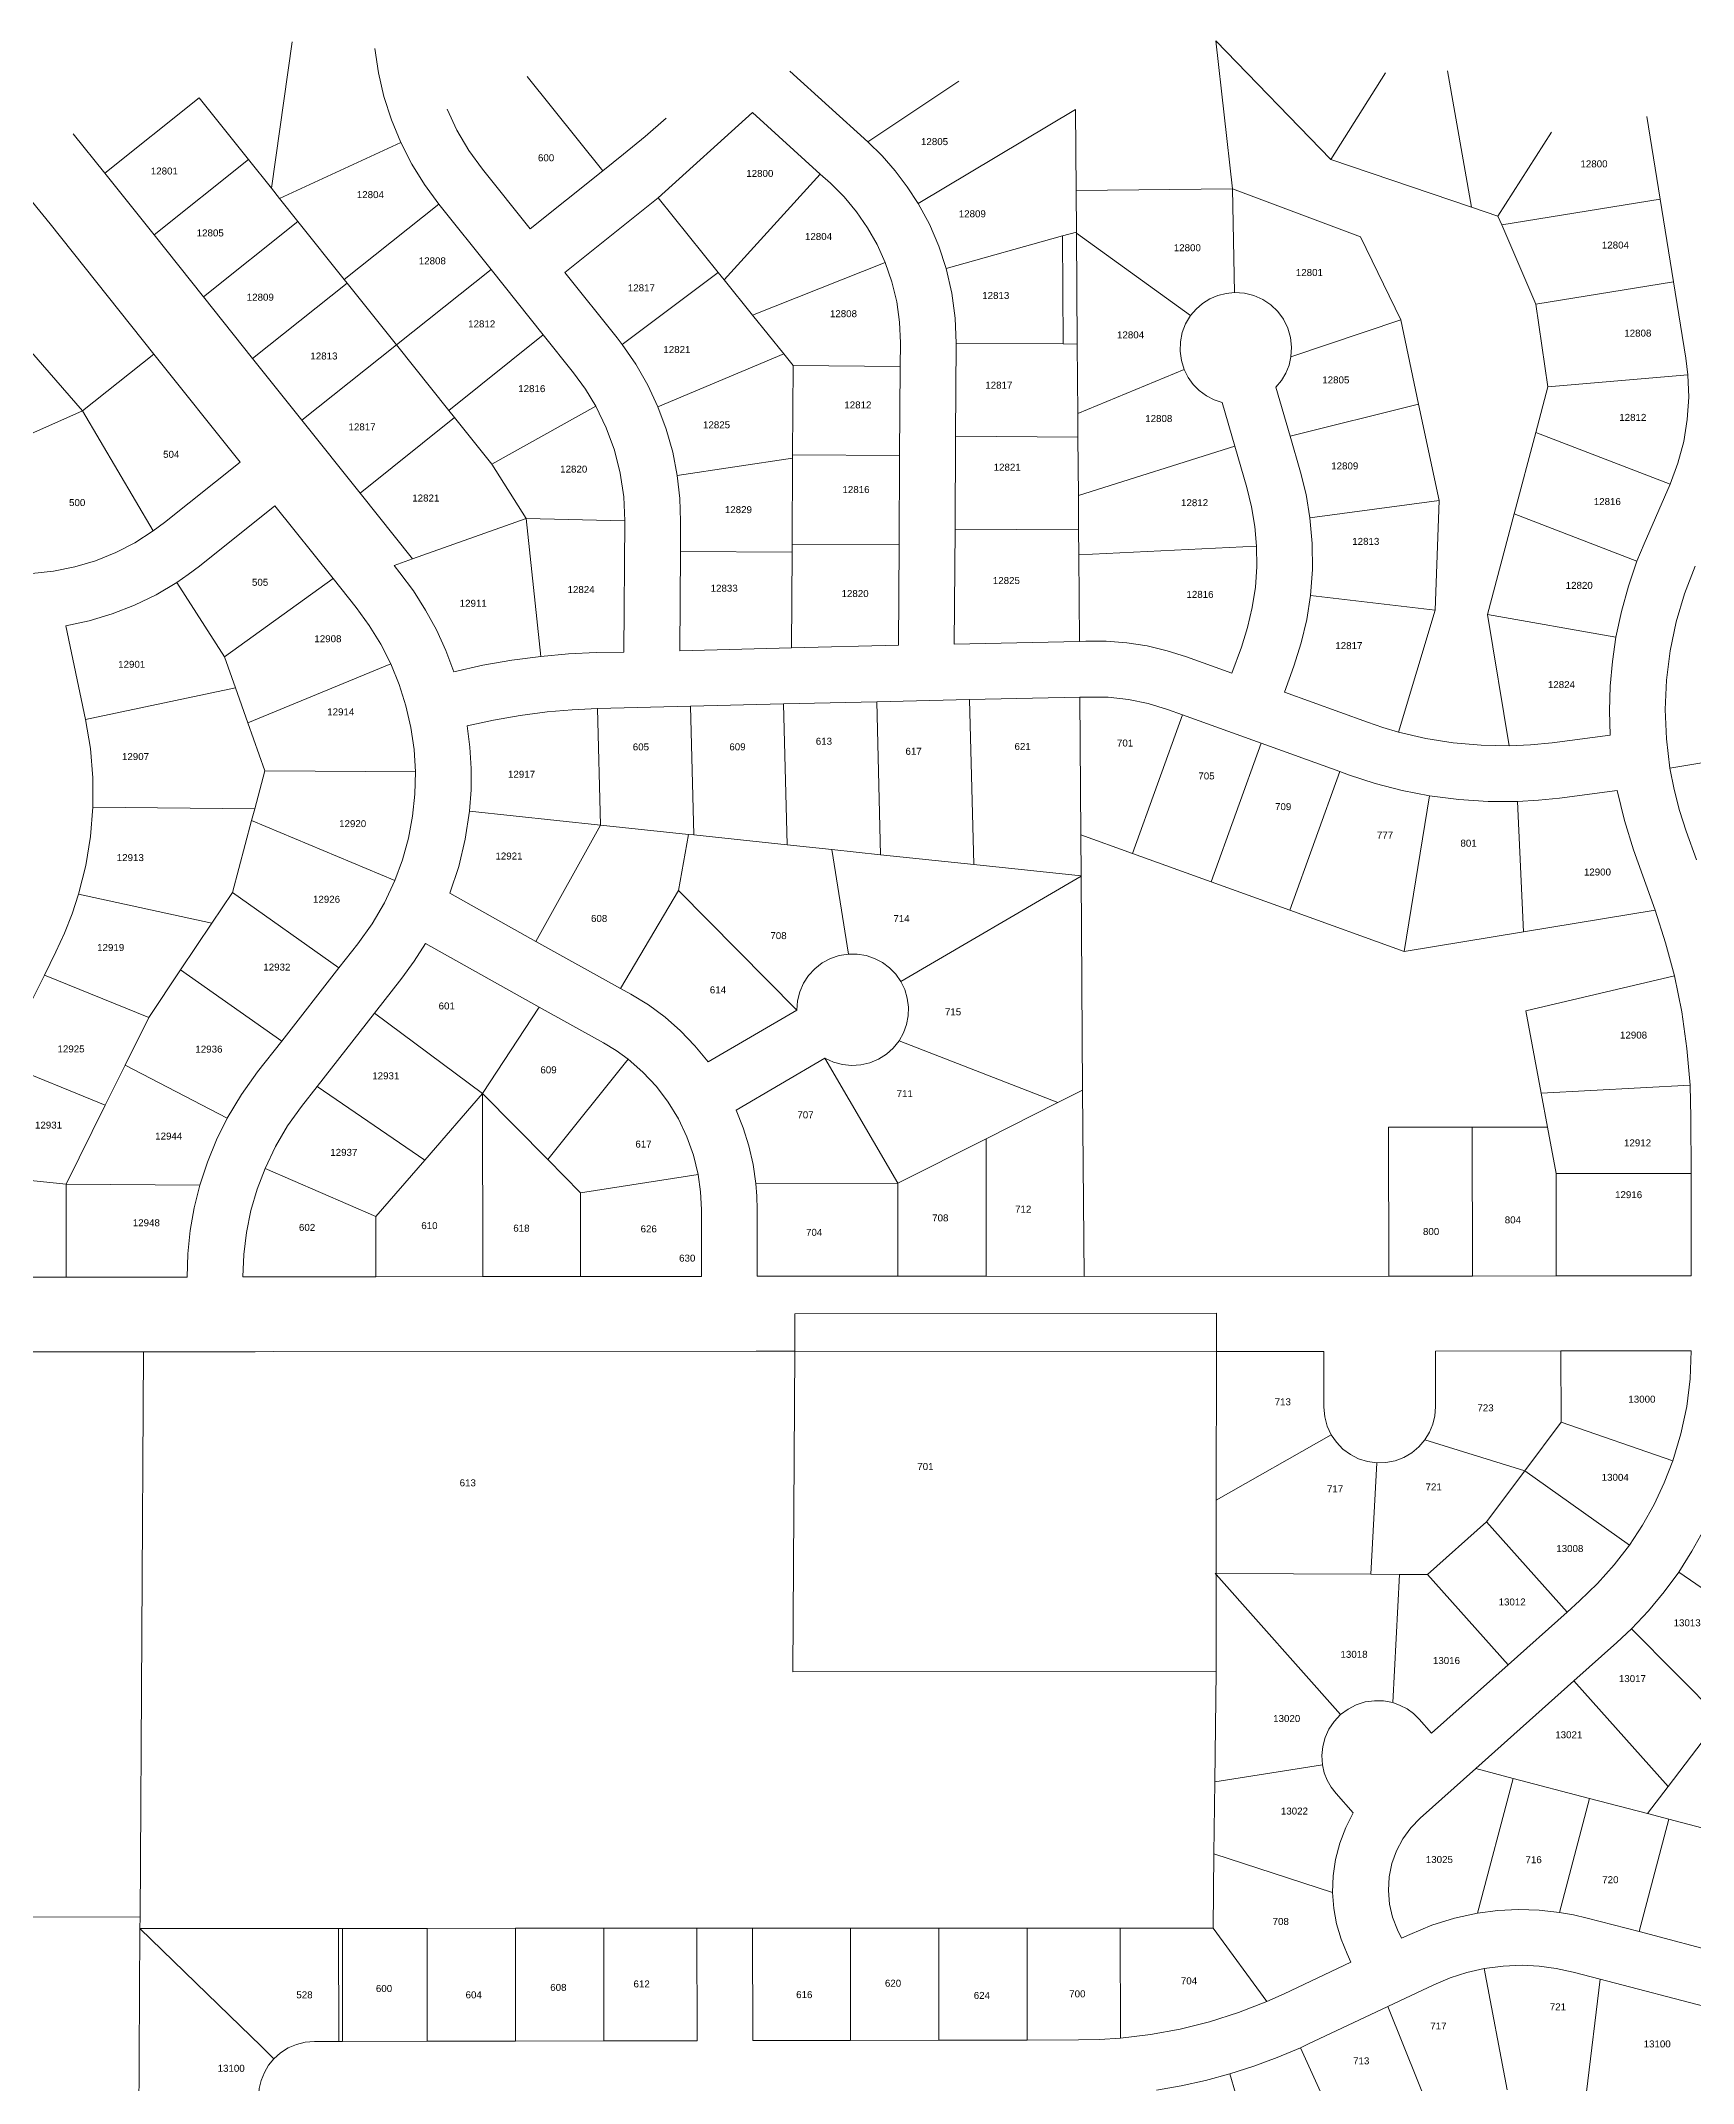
# Model space of a CAD drawing. Header units: feet. Extents: x 865220 to 2822444, y -2240498 to 975731.
# Drawn here: x 2814603 to 2816379, y 972571 to 974767 of the extents above; entities that cross this region are included whole.
import ezdxf
from ezdxf.enums import TextEntityAlignment as Align

# ---------------------------------------------------------------- set-up
doc = ezdxf.new("R2010")
doc.units = ezdxf.units.FT
doc.header["$LTSCALE"] = 0.015
doc.header["$MEASUREMENT"] = 0
doc.layers.add('Dakota County Addresses', color=7, linetype='Continuous')
doc.layers.add('Dakota County Parcels', color=7, linetype='Continuous')
doc.styles.add('Dimensions 100', font='arial.ttf')

# ---------------------------------------------------------------- blocks, each defined once
blk = doc.blocks.new('ACMAP_ANN_TEMPLATE_Dakota County Addresses')
at = {"layer": 'Dakota County Addresses', "style": 'Dimensions 100'}
blk.add_attdef('DakotaCountyAddress', text='', height=50, dxfattribs=at).set_placement((0, 0), align=Align.CENTER)

msp = doc.modelspace()

# ---------------------------------------------------------------- linework, layer by layer
at = {"layer": 'Dakota County Parcels', "lineweight": 5}
for p, q in [((2814850.8, 974608.3), (2814873, 974765.5)), ((2815865.8, 974766.7), (2815883.8, 974607.6)), ((2815865.8, 974766.7), (2815989.7, 974639.2)), ((2815125.9, 974728.5), (2815207, 974626.9)), ((2815408.1, 974734.2), (2815491.9, 974658.1)), ((2815491.9, 974658.1), (2815589.8, 974723.5)), ((2815989.7, 974639.2), (2816048.2, 974732.3)), ((2816115.1, 974734.3), (2816140.8, 974587.9)), ((2814671.7, 974624.4), (2814773.3, 974705.5)), ((2814773.3, 974705.5), (2814826.3, 974639.1)), ((2815546, 974591.9), (2815715.2, 974692.8)), ((2815715.8, 974605.9), (2815715.2, 974692.8)), ((2815266.7, 974597.8), (2815367.8, 974689.8)), ((2815367.8, 974689.8), (2815440.8, 974623.5)), ((2816329.2, 974685.2), (2816343.5, 974596.3)), ((2814637.9, 974666.7), (2814671.7, 974624.4)), ((2814859.6, 974597.2), (2814989.9, 974657.4)), ((2816169.2, 974578.3), (2816226.6, 974668.6)), ((2814724.7, 974558), (2814826.3, 974639.1)), ((2814826.3, 974639.1), (2814850.8, 974608.3)), ((2815077.7, 974628.6), (2815128.8, 974564.5)), ((2815128.8, 974564.5), (2815207, 974626.9)), ((2815207, 974626.9), (2815229.3, 974644.7)), ((2815989.7, 974639.2), (2816140.8, 974587.9)), ((2814671.7, 974624.4), (2814724.7, 974558)), ((2814850.8, 974608.3), (2814859.6, 974597.2)), ((2815337.5, 974509.8), (2815440.8, 974623.5)), ((2815440.8, 974623.5), (2815451.6, 974613.7)), ((2815715.8, 974605.9), (2815883.8, 974607.6)), ((2815716.2, 974561.1), (2815715.8, 974605.9)), ((2815883.8, 974607.6), (2816021.6, 974556.1)), ((2815886.1, 974496.1), (2815883.8, 974607.6)), ((2814594.1, 974593.3), (2814612.9, 974569.8)), ((2814859.6, 974597.2), (2814879.3, 974572.6)), ((2814929.2, 974510.1), (2815030.8, 974591.2)), ((2815030.8, 974591.2), (2815086.9, 974520.8)), ((2815166.3, 974517.6), (2815266.7, 974597.8)), ((2815266.7, 974597.8), (2815331.2, 974517.6)), ((2816140.8, 974587.9), (2816169.2, 974578.3)), ((2816173.3, 974568.8), (2816343.5, 974596.3)), ((2816343.5, 974596.3), (2816357.9, 974507.5)), ((2814612.9, 974569.8), (2814724.4, 974430)), ((2814777.7, 974491.6), (2814879.3, 974572.6)), ((2814879.3, 974572.6), (2814929.2, 974510.1)), ((2815701.2, 974556.9), (2815716.2, 974561.1)), ((2815716.2, 974559.9), (2815716.2, 974561.1)), ((2816169.2, 974578.3), (2816173.3, 974568.8)), ((2816173.3, 974568.8), (2816209.8, 974483.6)), ((2814724.7, 974558), (2814777.7, 974491.6)), ((2815576.1, 974521.8), (2815701.2, 974556.9)), ((2815702, 974440.8), (2815701.2, 974556.9)), ((2815717, 974440.7), (2815716.2, 974559.9)), ((2815716.2, 974559.9), (2815838.8, 974471.3)), ((2816021.6, 974556.1), (2816064.8, 974466.7)), ((2814985.3, 974439.8), (2815086.9, 974520.8)), ((2815086.9, 974520.8), (2815143, 974450.5)), ((2815166.3, 974517.6), (2815222.4, 974447.3)), ((2815228, 974440.1), (2815331.2, 974517.6)), ((2815331.2, 974517.6), (2815337.5, 974509.8)), ((2815368.1, 974471.8), (2815510.6, 974528.5)), ((2814533.3, 974500.5), (2814647.9, 974369)), ((2814830.7, 974425.1), (2814932.3, 974506.2)), ((2814929.2, 974510.1), (2814932.3, 974506.2)), ((2814932.3, 974506.2), (2814985.3, 974439.8)), ((2815337.5, 974509.8), (2815368.1, 974471.8)), ((2816209.8, 974483.6), (2816357.9, 974507.5)), ((2816357.9, 974507.5), (2816371.1, 974425.5)), ((2814777.7, 974491.6), (2814830.7, 974425.1)), ((2816209.8, 974483.6), (2816222.9, 974394.7)), ((2815368.1, 974471.8), (2815401.6, 974430.1)), ((2815946.7, 974427.1), (2816064.8, 974466.7)), ((2816064.8, 974466.7), (2816083.9, 974376.1)), ((2814647.9, 974369), (2814724.4, 974430)), ((2814724.4, 974430), (2814817.3, 974313.6)), ((2814883.7, 974358.7), (2814985.3, 974439.8)), ((2814985.3, 974439.8), (2815041.4, 974369.4)), ((2815041.4, 974369.4), (2815143, 974450.5)), ((2815143, 974450.5), (2815175.5, 974409.8)), ((2815228, 974440.1), (2815222.4, 974447.3)), ((2815266.3, 974373.3), (2815401.6, 974430.1)), ((2815401.6, 974430.1), (2815411.7, 974417.5)), ((2815526.7, 974416.7), (2815526.9, 974442)), ((2815586.2, 974341.6), (2815586.9, 974441.6)), ((2815586.9, 974441.6), (2815702, 974440.8)), ((2815702, 974440.8), (2815717, 974440.7)), ((2815717.6, 974365.9), (2815717, 974440.7)), ((2814830.7, 974425.1), (2814883.7, 974358.7)), ((2815411.1, 974321.5), (2815411.7, 974417.5)), ((2815411.7, 974417.5), (2815526.7, 974416.7)), ((2815526.1, 974320.7), (2815526.7, 974416.7)), ((2815717.6, 974365.9), (2815832, 974413.2)), ((2816222.9, 974394.7), (2816373.3, 974407.7)), ((2816373.3, 974407.7), (2816371.1, 974425.5)), ((2815930.6, 974394.5), (2815945.8, 974341.6)), ((2816209.9, 974345.6), (2816222.9, 974394.7)), ((2814592.3, 974344.1), (2814647.9, 974369)), ((2814723.9, 974239.7), (2814647.9, 974369)), ((2815041.4, 974369.4), (2815047.7, 974361.6)), ((2815087.8, 974311.4), (2815199.5, 974373.8)), ((2815717.7, 974340.7), (2815717.6, 974365.9)), ((2815872.9, 974377.9), (2815886.5, 974330.8)), ((2815945.8, 974341.6), (2816083.9, 974376.1)), ((2816083.9, 974376.1), (2816105.9, 974272.4)), ((2814883.7, 974358.7), (2814946.1, 974280.5)), ((2814946.1, 974280.5), (2815047.7, 974361.6)), ((2815047.7, 974361.6), (2815087.8, 974311.4)), ((2815585.6, 974241.6), (2815586.2, 974341.6)), ((2815586.2, 974341.6), (2815717.7, 974340.7)), ((2815945.8, 974341.6), (2815956.8, 974303.1)), ((2816186.7, 974258.2), (2816209.9, 974345.6)), ((2816209.9, 974345.6), (2816354.1, 974290)), ((2815411.1, 974321.5), (2815526.1, 974320.7)), ((2815411.1, 974318), (2815411.1, 974321.5)), ((2815525.5, 974224.8), (2815526.1, 974320.7)), ((2815718.2, 974277.9), (2815717.7, 974340.7)), ((2815718.2, 974277.9), (2815886.5, 974330.8)), ((2815886.5, 974330.8), (2815899.2, 974286.6)), ((2814736, 974248.8), (2814817.3, 974313.6)), ((2815087.8, 974311.4), (2815124.5, 974253)), ((2815287.1, 974299.2), (2815411.1, 974318)), ((2815410.5, 974225.5), (2815411.1, 974318)), ((2814946.1, 974280.5), (2815002.6, 974209.6)), ((2815718.5, 974240.8), (2815718.2, 974277.9)), ((2816326.2, 974225.8), (2816354.1, 974290)), ((2814773.5, 974201.9), (2814854.7, 974266.7)), ((2814854.7, 974266.7), (2814917.1, 974188.6)), ((2815967.1, 974254), (2816105.9, 974272.4)), ((2816101.8, 974154.6), (2816105.9, 974272.4)), ((2816158.1, 974150), (2816186.7, 974258.2)), ((2816186.7, 974258.2), (2816318.6, 974207.3)), ((2814723.9, 974239.7), (2814736, 974248.8)), ((2815002.6, 974209.6), (2815124.5, 974253)), ((2815124.5, 974253), (2815140.6, 974104.9)), ((2815124.5, 974253), (2815230.7, 974250.6)), ((2815229.7, 974109.6), (2815230.7, 974250.6)), ((2815290.4, 974217.7), (2815290.7, 974250.2)), ((2815584.8, 974118.2), (2815585.6, 974241.6)), ((2815585.6, 974241.6), (2815718.5, 974240.8)), ((2815718.7, 974213.9), (2815718.5, 974240.8)), ((2814982.7, 974202.6), (2815002.6, 974209.6)), ((2815289.7, 974111), (2815290.4, 974217.7)), ((2815290.4, 974217.7), (2815410.4, 974217)), ((2815410.4, 974217), (2815409.8, 974114)), ((2815410.4, 974217), (2815410.5, 974225.5)), ((2815410.5, 974225.5), (2815525.5, 974224.8)), ((2815524.8, 974116.8), (2815525.5, 974224.8)), ((2815718.7, 974213.9), (2815909.7, 974223.4)), ((2815719.3, 974120.9), (2815718.7, 974213.9)), ((2816326.2, 974225.8), (2816318.6, 974207.3)), ((2814800.5, 974104.3), (2814917.1, 974188.6)), ((2814917.1, 974188.6), (2814942.1, 974157.3)), ((2814982.7, 974202.6), (2814989, 974194.7)), ((2814749.2, 974184.3), (2814800.5, 974104.3)), ((2815967.7, 974170.3), (2816101.8, 974154.6)), ((2816062.4, 974023.5), (2816101.8, 974154.6)), ((2816158.1, 974150), (2816181.1, 974008.8)), ((2816158.1, 974150), (2816295.9, 974125.5)), ((2814629.8, 974137.9), (2814651, 974037.2)), ((2814800.5, 974104.3), (2814812.2, 974071.2)), ((2815200, 974108.9), (2815229.7, 974109.6)), ((2815289.7, 974111), (2815409.8, 974114)), ((2815409.8, 974114), (2815524.8, 974116.8)), ((2815584.8, 974118.2), (2815719.3, 974120.9)), ((2815719.3, 974120.9), (2815726.2, 974121.2)), ((2815834.5, 974104.3), (2815883.3, 974086.7)), ((2815883.3, 974086.7), (2815893.5, 974114.9)), ((2814825.5, 974033.5), (2814979.2, 974097)), ((2815939.7, 974066.3), (2815949.9, 974094.5)), ((2814651, 974037.2), (2814812.2, 974071.2)), ((2814812.2, 974071.2), (2814825.5, 974033.5)), ((2815401.4, 974053.8), (2815501.4, 974056.2)), ((2815501.4, 974056.2), (2815601.3, 974058.6)), ((2815505.4, 973891.6), (2815501.4, 974056.2)), ((2815601.3, 974058.6), (2815719.8, 974060.9)), ((2815605.7, 973881), (2815601.3, 974058.6)), ((2815719.8, 974060.9), (2815728.4, 974061.2)), ((2815720.8, 973913.1), (2815719.8, 974060.9)), ((2815939.7, 974066.3), (2816029, 974034)), ((2815201.5, 974048.9), (2815301.4, 974051.3)), ((2815204.5, 973923.5), (2815201.5, 974048.9)), ((2815301.4, 974051.3), (2815401.4, 974053.8)), ((2815304.8, 973912.9), (2815301.4, 974051.3)), ((2815405.1, 973902.3), (2815401.4, 974053.8)), ((2815776.2, 973893.1), (2815830.1, 974042.1)), ((2815814.1, 974047.9), (2815830.1, 974042.1)), ((2815830.1, 974042.1), (2815914.7, 974011.5)), ((2814825.5, 974033.5), (2814843.8, 973981.7)), ((2816227.5, 974012.1), (2816289.8, 974020.1)), ((2815860.8, 973862.5), (2815914.7, 974011.5)), ((2815914.7, 974011.5), (2815999.3, 973981)), ((2816354, 973984.8), (2816492.2, 974007.3)), ((2814843.8, 973981.7), (2814833, 973941.1)), ((2814843.8, 973981.7), (2815005.7, 973980.8)), ((2815945.5, 973831.9), (2815999.3, 973981)), ((2815999.3, 973981), (2816008.6, 973977.6)), ((2816068.3, 973787.5), (2816095.6, 973955)), ((2816196.6, 973808.7), (2816190.2, 973949)), ((2816235.2, 973952.6), (2816297.4, 973960.6)), ((2814659, 973942.8), (2814833, 973941.1)), ((2814829.6, 973928.5), (2814809, 973851.2)), ((2814833, 973941.1), (2814829.6, 973928.5)), ((2814829.6, 973928.5), (2814983.5, 973863.8)), ((2815063.7, 973938.5), (2815204.5, 973923.5)), ((2815135.2, 973798.5), (2815204.5, 973923.5)), ((2815204.5, 973923.5), (2815299, 973913.5)), ((2815288.4, 973853.1), (2815299, 973913.5)), ((2815299, 973913.5), (2815304.8, 973912.9)), ((2815304.8, 973912.9), (2815405.1, 973902.3)), ((2815405.1, 973902.3), (2815453.1, 973897.2)), ((2815720.8, 973913.1), (2815776.2, 973893.1)), ((2815721.2, 973868.8), (2815720.8, 973913.1)), ((2816371.4, 973917.1), (2816382.5, 973886)), ((2815453.1, 973897.2), (2815505.4, 973891.6)), ((2815453.1, 973897.2), (2815471, 973784.8)), ((2815505.4, 973891.6), (2815605.7, 973881)), ((2815605.7, 973881), (2815721.2, 973868.8)), ((2815776.2, 973893.1), (2815860.8, 973862.5)), ((2816314.9, 973897), (2816338, 973832)), ((2815527.3, 973755.2), (2815721.2, 973868.5)), ((2815721.2, 973868.5), (2815721.2, 973868.8)), ((2815722.8, 973638.6), (2815721.2, 973868.5)), ((2815860.8, 973862.5), (2815945.5, 973831.9)), ((2814643.6, 973849.3), (2814786.8, 973818)), ((2814809, 973851.2), (2814786.8, 973818)), ((2814809, 973851.2), (2814923.5, 973769.9)), ((2815042.6, 973850.2), (2815135.2, 973798.5)), ((2815226, 973747.9), (2815288.4, 973853.1)), ((2815288.4, 973853.1), (2815415.5, 973724.6)), ((2814786.8, 973818), (2814753.3, 973767.9)), ((2815945.5, 973831.9), (2816068.3, 973787.5)), ((2816196.6, 973808.7), (2816338, 973832)), ((2814923.5, 973769.9), (2814943.8, 973795.9)), ((2815016.5, 973796.1), (2815138.7, 973727.9)), ((2815135.2, 973798.5), (2815226, 973747.9)), ((2816068.3, 973787.5), (2816196.6, 973808.7)), ((2814606.8, 973762.1), (2814619.3, 973787.2)), ((2814560.1, 973668.1), (2814606.8, 973762.1)), ((2814606.8, 973762.1), (2814719.1, 973716.5)), ((2814719.1, 973716.5), (2814753.3, 973767.9)), ((2814753.3, 973767.9), (2814861.9, 973691.2)), ((2814861.9, 973691.2), (2814923.5, 973769.9)), ((2814961.5, 973721.2), (2814991.1, 973759)), ((2816199.2, 973723.9), (2816358.8, 973761.5)), ((2815077.9, 973635), (2815138.7, 973727.9)), ((2815138.7, 973727.9), (2815207.8, 973689.3)), ((2815226, 973747.9), (2815237, 973741.7)), ((2814693.7, 973665.5), (2814719.1, 973716.5)), ((2814899.9, 973642.4), (2814961.5, 973721.2)), ((2814961.5, 973721.2), (2815077.9, 973635)), ((2815320.2, 973668.9), (2815415.5, 973724.6)), ((2816199.2, 973723.9), (2816215.5, 973635.4)), ((2814836, 973658.1), (2814861.9, 973691.2)), ((2815525.4, 973691.6), (2815696.2, 973625.2)), ((2814560.1, 973668.1), (2814672.3, 973622.5)), ((2814672.3, 973622.5), (2814693.7, 973665.5)), ((2814693.7, 973665.5), (2814803.4, 973608.4)), ((2815148, 973563.8), (2815234.2, 973671.7)), ((2815350.5, 973617.1), (2815445.8, 973672.8)), ((2815445.8, 973672.8), (2815524.1, 973538.5)), ((2814883.3, 973621.1), (2814899.9, 973642.4)), ((2814899.9, 973642.4), (2815015.6, 973563.3)), ((2815696.2, 973625.2), (2815722.8, 973638.6)), ((2815724.3, 973438.2), (2815722.8, 973638.6)), ((2816215.5, 973635.4), (2816375.6, 973644)), ((2816376.6, 973609), (2816375.6, 973644)), ((2814630.1, 973537.4), (2814672.3, 973622.5)), ((2815015.6, 973563.3), (2815077.9, 973635)), ((2815077.9, 973635), (2815148, 973563.8)), ((2815078.2, 973438), (2815077.9, 973635)), ((2815696.2, 973625.2), (2815619.1, 973586.3)), ((2816215.5, 973635.4), (2816222.4, 973598.8)), ((2816141.6, 973598.7), (2816051.6, 973598.6)), ((2816051.8, 973438.6), (2816051.6, 973598.6)), ((2816141.6, 973598.7), (2816222.4, 973598.8)), ((2816141.8, 973438.7), (2816141.6, 973598.7)), ((2816222.4, 973598.8), (2816231.7, 973548.8)), ((2816376.7, 973549), (2816376.6, 973609)), ((2815619.1, 973586.3), (2815524.1, 973538.5)), ((2815619.2, 973438.7), (2815619.1, 973586.3)), ((2814844, 973554.4), (2814963.1, 973502.8)), ((2814963.1, 973502.8), (2815015.6, 973563.3)), ((2815148, 973563.8), (2815183.1, 973528.1)), ((2814513.7, 973549.2), (2814630.1, 973537.4)), ((2814630.1, 973537.4), (2814630.2, 973437.5)), ((2814630.1, 973537.4), (2814774, 973536.3)), ((2815183.1, 973528.1), (2815309.5, 973548)), ((2815371.5, 973538.3), (2815524.1, 973538.5)), ((2815524.1, 973538.5), (2815524.3, 973438.5)), ((2816231.7, 973548.8), (2816376.7, 973549)), ((2816231.7, 973548.8), (2816231.8, 973438.8)), ((2816376.8, 973439), (2816376.7, 973549)), ((2815183.2, 973438.1), (2815183.1, 973528.1)), ((2815313.1, 973438.3), (2815313.1, 973510.3)), ((2815373.1, 973438.4), (2815373, 973510.3)), ((2814963.2, 973437.9), (2814963.1, 973502.8)), ((2814500.2, 973437.3), (2814630.2, 973437.5)), ((2814630.2, 973437.5), (2814760.2, 973437.6)), ((2814820.2, 973437.7), (2814963.2, 973437.9)), ((2814963.2, 973437.9), (2815078.2, 973438)), ((2815078.2, 973438), (2815183.2, 973438.1)), ((2815183.2, 973438.1), (2815313.1, 973438.3)), ((2815373.1, 973438.4), (2815524.3, 973438.5)), ((2815524.3, 973438.5), (2815619.2, 973438.7)), ((2815619.2, 973438.7), (2815724.3, 973438.2)), ((2815724.3, 973438.2), (2816051.8, 973438.6)), ((2816051.8, 973438.6), (2816141.8, 973438.7)), ((2816141.8, 973438.7), (2816231.8, 973438.8)), ((2816231.8, 973438.8), (2816376.8, 973439)), ((2815413.5, 973398.1), (2815866.7, 973398.6)), ((2814003.4, 973356.5), (2814713.3, 973357.2)), ((2814709.7, 972749.5), (2814713.3, 973357.2)), ((2815411.2, 973013), (2815413.3, 973358)), ((2815413.3, 973358), (2815866.7, 973357.4)), ((2815866.4, 973197.8), (2815866.7, 973357.4)), ((2815866.7, 973357.4), (2815982, 973357.6)), ((2815982.1, 973297.7), (2815982, 973357.6)), ((2816102, 973357.9), (2816236.9, 973358.1)), ((2816102.1, 973297.9), (2816102, 973357.9)), ((2816236.9, 973358.1), (2816376.9, 973358.4)), ((2816237.1, 973281.6), (2816236.9, 973358.1)), ((2815866.4, 973197.8), (2815989.9, 973268.1)), ((2816197.9, 973229.2), (2816237.1, 973281.6)), ((2816237.1, 973281.6), (2816357.1, 973240)), ((2816090.7, 973262.7), (2816197.9, 973229.2)), ((2816032.4, 973118), (2816038.9, 973237.9)), ((2816156.8, 973174.3), (2816197.9, 973229.2)), ((2816197.9, 973229.2), (2816310.5, 973149.3)), ((2816093.4, 973117.6), (2816156.8, 973174.3)), ((2816156.8, 973174.3), (2816243.4, 973077.3)), ((2816032.4, 973118), (2816063.4, 973117.8)), ((2816056.1, 972980), (2816063.4, 973117.8)), ((2816063.4, 973117.8), (2816093.4, 973117.6)), ((2816093.4, 973117.6), (2816180, 973020.7)), ((2816471.2, 973046.5), (2816363.4, 973120.4)), ((2816180, 973020.7), (2816243.4, 973077.3)), ((2816243.4, 973077.3), (2816256.8, 973089.3)), ((2816296.8, 973044.5), (2816312.6, 973059.5)), ((2816312.6, 973059.5), (2816407.9, 972963.3)), ((2816250.8, 973003.5), (2816296.8, 973044.5)), ((2815411.2, 973013), (2815866.2, 973013.5)), ((2815864.8, 972894.9), (2815866.2, 973013.5)), ((2816097.9, 972947.3), (2816180, 973020.7)), ((2816145.3, 972909.2), (2816250.8, 973003.5)), ((2816352.1, 972890), (2816250.8, 973003.5)), ((2816084.6, 972962.2), (2816097.9, 972947.3)), ((2816407.9, 972963.3), (2816352.1, 972890)), ((2815863.9, 972817.4), (2815864.8, 972894.9)), ((2815864.8, 972894.9), (2815980.5, 972913)), ((2816085.7, 972855.9), (2816145.3, 972909.2)), ((2816145.3, 972909.2), (2816185.4, 972898.6)), ((2816147.3, 972753.7), (2816185.4, 972898.6)), ((2816185.4, 972898.6), (2816267.6, 972877)), ((2815995.1, 972882.3), (2816013.6, 972861.5)), ((2816235.4, 972754.5), (2816267.6, 972877)), ((2816267.6, 972877), (2816329.8, 972860.7)), ((2816329.8, 972860.7), (2816352.1, 972890)), ((2816320.9, 972733.8), (2816352.7, 972854.7)), ((2816329.8, 972860.7), (2816352.7, 972854.7)), ((2816352.7, 972854.7), (2816468.5, 972824.2)), ((2815863, 972737.5), (2815863.9, 972817.4)), ((2815863.9, 972817.4), (2815991.4, 972775.8)), ((2814144.2, 972749.9), (2814709.7, 972749.5)), ((2814709.6, 972737.3), (2814709.7, 972749.5)), ((2816265.2, 972748.4), (2816320.9, 972733.8)), ((2814708.3, 972530.6), (2814709.6, 972737.3)), ((2814923.1, 972737.3), (2814927.1, 972737.3)), ((2814923.4, 972615.8), (2814923.1, 972737.3)), ((2814927.4, 972615.8), (2814927.1, 972737.3)), ((2814927.1, 972737.3), (2815018.1, 972737.3)), ((2815018.1, 972737.3), (2815113.1, 972737.4)), ((2815018.4, 972616), (2815018.1, 972737.3)), ((2815113.3, 972616.1), (2815113.1, 972737.4)), ((2815113.1, 972737.4), (2815208.1, 972737.4)), ((2815208.3, 972616.3), (2815208.1, 972737.4)), ((2815208.1, 972737.4), (2815308.1, 972737.4)), ((2815308.3, 972616.5), (2815308.1, 972737.4)), ((2815368.3, 972616.6), (2815368.1, 972737.4)), ((2815473.1, 972737.4), (2815568.1, 972737.4)), ((2815473.3, 972616.8), (2815473.1, 972737.4)), ((2815568.1, 972737.4), (2815663.1, 972737.5)), ((2815568.3, 972617), (2815568.1, 972737.4)), ((2815663.1, 972737.5), (2815763.1, 972737.5)), ((2815663.3, 972617.2), (2815663.1, 972737.5)), ((2815763.1, 972737.5), (2815863, 972737.5)), ((2815763.3, 972619.3), (2815763.1, 972737.5)), ((2815863, 972737.5), (2815920.6, 972658.6)), ((2816061.2, 972735.6), (2816065.5, 972726.6)), ((2816065.5, 972726.6), (2816074.5, 972730.8)), ((2816320.9, 972733.8), (2816415.1, 972709)), ((2815939.3, 972667), (2816011.2, 972701)), ((2816007, 972710), (2816011.2, 972701)), ((2816050.8, 972653.3), (2816100.1, 972676.6)), ((2816179.1, 972563.7), (2816154.4, 972694)), ((2816249.9, 972690.4), (2816279, 972682.8)), ((2816264.5, 972561.6), (2816279, 972682.8)), ((2816279, 972682.8), (2816399.9, 972651)), ((2815920.6, 972658.6), (2815939.3, 972667)), ((2815964.9, 972612.7), (2816050.8, 972653.3)), ((2814897, 972615.7), (2814923.4, 972615.8)), ((2814923.4, 972615.8), (2814927.4, 972615.8)), ((2814927.4, 972615.8), (2815018.4, 972616)), ((2815018.4, 972616), (2815113.3, 972616.1)), ((2815113.3, 972616.1), (2815208.3, 972616.3)), ((2815208.3, 972616.3), (2815308.3, 972616.5)), ((2815368.3, 972616.6), (2815473.3, 972616.8)), ((2815473.3, 972616.8), (2815568.3, 972617)), ((2815568.3, 972617), (2815663.3, 972617.2)), ((2815663.3, 972617.2), (2815718.3, 972617.3)), ((2815956.8, 972609), (2815964.9, 972612.7))]:
    msp.add_line(p, q, dxfattribs=at)
for points in [[(2814962, 974758.4), (2814965.9, 974732.3), (2814971.8, 974706.7), (2814979.9, 974681.7), (2814989.9, 974657.4)], [(2815039.7, 974693.2), (2815050.3, 974670.5), (2815063, 974648.9), (2815077.7, 974628.6)], [(2815229.3, 974644.7), (2815252.5, 974663.8), (2815275.1, 974683.6)], [(2814989.9, 974657.4), (2815001.8, 974634.2), (2815015.4, 974612.1), (2815030.8, 974591.2)], [(2815546, 974591.9), (2815534.3, 974609.9), (2815521.4, 974627), (2815507.2, 974643.1), (2815491.9, 974658.1)], [(2815510.6, 974528.5), (2815502, 974547.6), (2815491.7, 974565.7), (2815479.8, 974582.9), (2815466.4, 974598.9), (2815451.6, 974613.7)], [(2815576.1, 974521.8), (2815568.1, 974546), (2815558.1, 974569.5), (2815546, 974591.9)], [(2815526.9, 974442), (2815526, 974464.1), (2815522.9, 974486), (2815517.8, 974507.6), (2815510.6, 974528.5)], [(2815586.9, 974441.6), (2815585.8, 974468.6), (2815582.2, 974495.4), (2815576.1, 974521.8)], [(2815886.1, 974496.1), (2815877, 974495.2), (2815868, 974492.9), (2815859.5, 974489.2), (2815851.7, 974484.3), (2815844.7, 974478.3), (2815838.8, 974471.3)], [(2815946.7, 974427.1), (2815947.4, 974437.5), (2815946.2, 974447.9), (2815943.3, 974457.9), (2815938.7, 974467.3), (2815932.5, 974475.7), (2815924.9, 974482.9), (2815916.3, 974488.7), (2815906.7, 974492.9), (2815896.6, 974495.4), (2815886.1, 974496.1)], [(2815838.8, 974471.3), (2815833.5, 974462.5), (2815829.9, 974453.1), (2815827.8, 974443.1), (2815827.5, 974432.9), (2815828.9, 974422.9), (2815832, 974413.2)], [(2815266.3, 974373.3), (2815255.4, 974396.6), (2815242.6, 974418.9), (2815228, 974440.1)], [(2815199.5, 974373.8), (2815188.3, 974392.3), (2815175.5, 974409.8)], [(2815832, 974413.2), (2815836.2, 974404.9), (2815841.7, 974397.3), (2815848.2, 974390.7), (2815855.8, 974385.1), (2815864.1, 974380.8), (2815872.9, 974377.9)], [(2815930.6, 974394.5), (2815936.5, 974401.6), (2815941.2, 974409.5), (2815944.6, 974418.1), (2815946.7, 974427.1)], [(2816354.1, 974290), (2816362.6, 974312.5), (2816368.8, 974335.8), (2816372.7, 974359.6), (2816374.2, 974383.6), (2816373.3, 974407.7)], [(2815230.7, 974250.6), (2815229.5, 974276.3), (2815225.8, 974301.7), (2815219.5, 974326.5), (2815210.7, 974350.7), (2815199.5, 974373.8)], [(2815287.1, 974299.2), (2815282.2, 974324.4), (2815275.2, 974349.2), (2815266.3, 974373.3)], [(2815290.7, 974250.2), (2815289.8, 974274.8), (2815287.1, 974299.2)], [(2815967.1, 974254), (2815962.9, 974278.8), (2815956.8, 974303.1)], [(2815909.7, 974223.4), (2815907.8, 974244.7), (2815904.3, 974265.8), (2815899.2, 974286.6)], [(2815967.7, 974170.3), (2815969.8, 974198.2), (2815969.6, 974226.2), (2815967.1, 974254)], [(2814593.4, 974194.1), (2814616.6, 974196.6), (2814639.5, 974201.1), (2814661.8, 974207.8), (2814683.5, 974216.5), (2814704.2, 974227.1), (2814723.9, 974239.7)], [(2815893.5, 974114.9), (2815900.1, 974136), (2815905.1, 974157.5), (2815908.4, 974179.3), (2815909.9, 974201.3), (2815909.7, 974223.4)], [(2814749.2, 974184.3), (2814761.5, 974192.8), (2814773.5, 974201.9)], [(2815047.1, 974088.4), (2815038.5, 974111.2), (2815028.3, 974133.3), (2815016.6, 974154.7), (2815003.5, 974175.2), (2814989, 974194.7)], [(2816318.6, 974207.3), (2816309.3, 974180.5), (2816301.8, 974153.2), (2816295.9, 974125.5)], [(2816381.2, 974201.9), (2816369.8, 974172.3), (2816360.8, 974142), (2816354.3, 974111), (2816350.4, 974079.5), (2816349, 974047.9), (2816350.2, 974016.3), (2816354, 973984.8)], [(2814629.8, 974137.9), (2814655, 974143.2), (2814679.7, 974150.5), (2814703.8, 974159.8), (2814727, 974171.1), (2814749.2, 974184.3)], [(2815949.9, 974094.5), (2815957.8, 974119.3), (2815963.7, 974144.6), (2815967.7, 974170.3)], [(2814979.2, 974097), (2814968.5, 974118.1), (2814956.1, 974138.2), (2814942.1, 974157.3)], [(2816295.9, 974125.5), (2816292.1, 974099.3), (2816289.8, 974073), (2816289, 974046.5), (2816289.8, 974020.1)], [(2815140.6, 974104.9), (2815109.2, 974100.8), (2815078, 974095.3), (2815047.1, 974088.4)], [(2815200, 974108.9), (2815170.3, 974107.5), (2815140.6, 974104.9)], [(2815834.5, 974104.3), (2815813.5, 974111), (2815792, 974116.1), (2815770.2, 974119.5), (2815748.2, 974121.2), (2815726.2, 974121.2)], [(2815005.7, 973980.8), (2815004.2, 974004.8), (2815000.8, 974028.5), (2814995.5, 974051.9), (2814988.3, 974074.8), (2814979.2, 974097)], [(2815814.1, 974047.9), (2815793.3, 974054.3), (2815771.9, 974058.7), (2815750.2, 974061), (2815728.4, 974061.2)], [(2814659, 973942.8), (2814659, 973974.4), (2814656.3, 974006), (2814651, 974037.2)], [(2815147.1, 974045.3), (2815118.3, 974041.5), (2815089.7, 974036.4), (2815061.4, 974030.2)], [(2815201.5, 974048.9), (2815174.2, 974047.6), (2815147.1, 974045.3)], [(2816029, 974034), (2816045.6, 974028.4), (2816062.4, 974023.5)], [(2815063.7, 973938.5), (2815065.4, 973961.4), (2815065.6, 973984.4), (2815064.3, 974007.3), (2815061.4, 974030.2)], [(2816062.4, 974023.5), (2816091.6, 974016.7), (2816121.2, 974011.9), (2816151.1, 974009.3), (2816181.1, 974008.8)], [(2816181.1, 974008.8), (2816204.3, 974009.8), (2816227.5, 974012.1)], [(2814983.5, 973863.8), (2814991.7, 973886.3), (2814998.1, 973909.4), (2815002.6, 973933), (2815005.1, 973956.9), (2815005.7, 973980.8)], [(2816008.6, 973977.6), (2816037.1, 973968.3), (2816066.2, 973960.8), (2816095.6, 973955)], [(2816354, 973984.8), (2816358.5, 973961.9), (2816364.3, 973939.3), (2816371.4, 973917.1)], [(2816095.6, 973955), (2816127, 973951), (2816158.6, 973948.9), (2816190.2, 973949)], [(2816190.2, 973949), (2816212.7, 973950.3), (2816235.2, 973952.6)], [(2816297.4, 973960.6), (2816305, 973928.5), (2816314.9, 973897)], [(2814643.6, 973849.3), (2814651.3, 973880), (2814656.5, 973911.2), (2814659, 973942.8)], [(2815042.6, 973850.2), (2815052.2, 973879), (2815059.2, 973908.5), (2815063.7, 973938.5)], [(2814943.8, 973795.9), (2814959.1, 973817.3), (2814972.3, 973840), (2814983.5, 973863.8)], [(2814619.3, 973787.2), (2814628.6, 973807.4), (2814636.7, 973828.1), (2814643.6, 973849.3)], [(2816358.8, 973761.5), (2816349.3, 973797), (2816338, 973832)], [(2814991.1, 973759), (2815004.4, 973777.1), (2815016.5, 973796.1)], [(2815471, 973784.8), (2815461.1, 973783.2), (2815451.7, 973780), (2815442.9, 973775.3), (2815435, 973769.1), (2815428.2, 973761.8), (2815422.7, 973753.4), (2815418.7, 973744.3), (2815416.3, 973734.6), (2815415.5, 973724.6)], [(2815527.3, 973755.2), (2815521.9, 973763.1), (2815515.2, 973769.9), (2815507.6, 973775.7), (2815499.1, 973780.1), (2815490, 973783.2), (2815480.6, 973784.7), (2815471, 973784.8)], [(2815525.4, 973691.6), (2815530.1, 973700), (2815533.4, 973709), (2815535.2, 973718.4), (2815535.5, 973727.9), (2815534.2, 973737.4), (2815531.5, 973746.6), (2815527.3, 973755.2)], [(2816375.6, 973644), (2816372.3, 973683.4), (2816366.7, 973722.7), (2816358.8, 973761.5)], [(2815320.2, 973668.9), (2815306.1, 973686.2), (2815290.7, 973702.2), (2815273.9, 973716.9), (2815256, 973730.1), (2815237, 973741.7)], [(2815234.2, 973671.7), (2815221.3, 973681), (2815207.8, 973689.3)], [(2815445.8, 973672.8), (2815454.9, 973668.6), (2815464.5, 973666), (2815474.4, 973665), (2815484.4, 973665.6), (2815494.1, 973667.9), (2815503.3, 973671.8), (2815511.8, 973677.1), (2815519.2, 973683.8), (2815525.4, 973691.6)], [(2815309.5, 973548), (2815304.5, 973568.6), (2815297.5, 973588.5), (2815288.4, 973607.6), (2815277.4, 973625.6), (2815264.6, 973642.5), (2815250.2, 973657.9), (2815234.2, 973671.7)], [(2814836, 973658.1), (2814818.7, 973633.9), (2814803.4, 973608.4)], [(2814883.3, 973621.1), (2814868.3, 973600.1), (2814855.1, 973577.8), (2814844, 973554.4)], [(2815371.5, 973538.3), (2815368.6, 973558.6), (2815364, 973578.5), (2815358, 973598.1), (2815350.5, 973617.1)], [(2814803.4, 973608.4), (2814791.9, 973585.1), (2814782.1, 973561), (2814774, 973536.3)], [(2814844, 973554.4), (2814835.5, 973532), (2814828.8, 973509), (2814824, 973485.5), (2814821.2, 973461.7), (2814820.2, 973437.7)], [(2814774, 973536.3), (2814768, 973512.1), (2814763.6, 973487.5), (2814761.1, 973462.6), (2814760.2, 973437.6)], [(2815313.1, 973510.3), (2815312.1, 973529.2), (2815309.5, 973548)], [(2815373, 973510.3), (2815372.7, 973524.4), (2815371.5, 973538.3)], [(2815413.3, 973358), (2815413.5, 973398), (2815413.5, 973398.1)], [(2815866.7, 973357.4), (2815866.7, 973397.8), (2815866.7, 973398.6)], [(2814713.3, 973357.2), (2814833.3, 973357.3), (2814853.3, 973357.4), (2815371.8, 973357.9), (2815381.8, 973357.9), (2815413.3, 973358)], [(2816357.1, 973240), (2816365.8, 973268.9), (2816372, 973298.4), (2816375.7, 973328.3), (2816376.9, 973358.4)], [(2815982.1, 973297.7), (2815983, 973287.4), (2815985.6, 973277.4), (2815989.9, 973268.1)], [(2816090.7, 973262.7), (2816095.6, 973270.7), (2816099.2, 973279.4), (2816101.4, 973288.5), (2816102.1, 973297.9)], [(2815989.9, 973268.1), (2815995.6, 973259.9), (2816002.5, 973252.7), (2816010.5, 973246.7), (2816019.4, 973242.2), (2816029, 973239.2), (2816038.9, 973237.9)], [(2816038.9, 973237.9), (2816048.8, 973238.2), (2816058.6, 973240.1), (2816068, 973243.7), (2816076.6, 973248.7), (2816084.3, 973255.1), (2816090.7, 973262.7)], [(2816310.5, 973149.3), (2816324.5, 973170.7), (2816337, 973193), (2816347.9, 973216.2), (2816357.1, 973240)], [(2815866.2, 973013.5), (2815866.3, 973117.8), (2815866.3, 973119), (2815866.4, 973197.8)], [(2816363.4, 973120.4), (2816377.7, 973142.7), (2816390.5, 973165.9), (2816401.9, 973189.8)], [(2816256.8, 973089.3), (2816276.2, 973108), (2816294.1, 973128), (2816310.5, 973149.3)], [(2815865.3, 973119), (2815866.3, 973119), (2816032.4, 973118)], [(2815865.3, 973119), (2815866.3, 973117.8), (2816000, 972967.1)], [(2816312.6, 973059.5), (2816330.8, 973078.7), (2816347.8, 973099), (2816363.4, 973120.4)], [(2816056.1, 972980), (2816046.3, 972981.9), (2816036.3, 972982.1), (2816026.4, 972980.7), (2816016.9, 972977.7), (2816008, 972973.1), (2816000, 972967.1)], [(2816084.6, 972962.2), (2816078.5, 972968.2), (2816071.6, 972973.2), (2816064.1, 972977.1), (2816056.1, 972980)], [(2816000, 972967.1), (2815993.1, 972959.9), (2815987.5, 972951.6), (2815983.4, 972942.6), (2815980.8, 972932.9), (2815979.8, 972923), (2815980.5, 972913)], [(2815980.5, 972913), (2815982.5, 972904.6), (2815985.6, 972896.6), (2815989.8, 972889.1), (2815995.1, 972882.3)], [(2816013.6, 972861.5), (2816005.5, 972845.6), (2815999.1, 972828.8), (2815994.6, 972811.5), (2815992, 972793.7), (2815991.4, 972775.8)], [(2816085.7, 972855.9), (2816075.5, 972845.5), (2816066.9, 972833.6), (2816060.1, 972820.7), (2816055.2, 972806.9), (2816052.3, 972792.6), (2816051.4, 972778), (2816052.6, 972763.5), (2816055.9, 972749.2), (2816061.2, 972735.6)], [(2815991.4, 972775.8), (2815992.7, 972758.8), (2815995.7, 972742.1), (2816000.5, 972725.8), (2816007, 972710)], [(2816147.3, 972753.7), (2816122.4, 972748.3), (2816098, 972740.6), (2816074.5, 972730.8)], [(2816235.4, 972754.5), (2816213.4, 972756.9), (2816191.3, 972757.6), (2816169.2, 972756.5), (2816147.3, 972753.7)], [(2816265.2, 972748.4), (2816250.4, 972751.9), (2816235.4, 972754.5)], [(2814709.6, 972737.3), (2814829.6, 972737.3), (2814835, 972737.3), (2814923.1, 972737.3)], [(2814709.6, 972737.3), (2814817.7, 972632.1), (2814839.4, 972610.9), (2814853.6, 972597.1)], [(2815308.1, 972737.4), (2815368.1, 972737.4), (2815368.1, 972737.4)], [(2815368.1, 972737.4), (2815378.1, 972737.4), (2815473.1, 972737.4)], [(2816195.2, 972697.6), (2816174.7, 972696.8), (2816154.4, 972694)], [(2816249.9, 972690.4), (2816231.9, 972694.3), (2816213.6, 972696.7), (2816195.2, 972697.6)], [(2816154.4, 972694), (2816135.8, 972689.8), (2816117.7, 972684), (2816100.1, 972676.6)], [(2815763.3, 972619.3), (2815795.6, 972623.2), (2815827.6, 972629.1), (2815859.2, 972637), (2815890.3, 972646.9), (2815920.6, 972658.6)], [(2816136.6, 972440.3), (2816100, 972531.2), (2816050.8, 972653.3)], [(2814853.6, 972597.1), (2814860.8, 972603.6), (2814869, 972608.8), (2814877.9, 972612.6), (2814887.3, 972614.9), (2814897, 972615.7)], [(2815718.3, 972617.3), (2815740.8, 972617.8), (2815763.3, 972619.3)], [(2815881, 972580.9), (2815906.7, 972589.1), (2815932, 972598.5), (2815956.8, 972609)], [(2815956.8, 972609), (2816009.1, 972493.7), (2816045.7, 972412.9)], [(2814853.6, 972597.1), (2814847.9, 972590.1), (2814843.3, 972582.3), (2814839.9, 972573.9), (2814837.8, 972565.1), (2814837.1, 972556.1)], [(2815802.1, 972563.5), (2815828.7, 972568.1), (2815855, 972573.8), (2815881, 972580.9)], [(2815939.9, 972381), (2815917.7, 972456.2), (2815881, 972580.9)]]:
    msp.add_lwpolyline(points, dxfattribs=at)

# ---------------------------------------------------------------- block references
at = {"layer": 'Dakota County Addresses', "lineweight": 5, "xscale": 0.15, "yscale": 0.15, "zscale": 0.15}
for p, values in [((2815563.6, 974654.6), {'DakotaCountyAddress': '12805'}), ((2814735.8, 974623), {'DakotaCountyAddress': '12801'}), ((2815146.1, 974637.2), {'DakotaCountyAddress': '600'}), ((2815375.8, 974620.4), {'DakotaCountyAddress': '12800'}), ((2816272.4, 974630.7), {'DakotaCountyAddress': '12800'}), ((2814957.2, 974597.6), {'DakotaCountyAddress': '12804'}), ((2815604.2, 974577), {'DakotaCountyAddress': '12809'}), ((2814785.1, 974556.4), {'DakotaCountyAddress': '12805'}), ((2815438.9, 974552.6), {'DakotaCountyAddress': '12804'}), ((2815835.3, 974540.5), {'DakotaCountyAddress': '12800'}), ((2816295.4, 974543.4), {'DakotaCountyAddress': '12804'}), ((2815023.8, 974526.4), {'DakotaCountyAddress': '12808'}), ((2815966.5, 974513.9), {'DakotaCountyAddress': '12801'}), ((2814838.9, 974487.3), {'DakotaCountyAddress': '12809'}), ((2815248.5, 974497.4), {'DakotaCountyAddress': '12817'}), ((2815629.4, 974489.2), {'DakotaCountyAddress': '12813'}), ((2815465.7, 974469.6), {'DakotaCountyAddress': '12808'}), ((2815076.9, 974458.6), {'DakotaCountyAddress': '12812'}), ((2815774.3, 974446.8), {'DakotaCountyAddress': '12804'}), ((2816319.5, 974448.7), {'DakotaCountyAddress': '12808'}), ((2814907.3, 974424.1), {'DakotaCountyAddress': '12813'}), ((2815286.7, 974431.1), {'DakotaCountyAddress': '12821'}), ((2815130.7, 974389), {'DakotaCountyAddress': '12816'}), ((2815632.7, 974392.8), {'DakotaCountyAddress': '12817'}), ((2815994.9, 974398.4), {'DakotaCountyAddress': '12805'}), ((2815481.2, 974371.5), {'DakotaCountyAddress': '12812'}), ((2815804.6, 974356.9), {'DakotaCountyAddress': '12808'}), ((2816314.1, 974358.1), {'DakotaCountyAddress': '12812'}), ((2814948.3, 974347.9), {'DakotaCountyAddress': '12817'}), ((2815329.3, 974350.1), {'DakotaCountyAddress': '12825'}), ((2814743.2, 974318.4), {'DakotaCountyAddress': '504'}), ((2815175.8, 974302.5), {'DakotaCountyAddress': '12820'}), ((2815641.7, 974304.6), {'DakotaCountyAddress': '12821'}), ((2816004.5, 974305.9), {'DakotaCountyAddress': '12809'}), ((2815016.8, 974271.4), {'DakotaCountyAddress': '12821'}), ((2815479.2, 974280.5), {'DakotaCountyAddress': '12816'}), ((2816286.7, 974267.6), {'DakotaCountyAddress': '12816'}), ((2814642.1, 974266.5), {'DakotaCountyAddress': '500'}), ((2815352.8, 974258.9), {'DakotaCountyAddress': '12829'}), ((2815843.1, 974266.4), {'DakotaCountyAddress': '12812'}), ((2816027.1, 974224.8), {'DakotaCountyAddress': '12813'}), ((2814838.7, 974180.8), {'DakotaCountyAddress': '505'}), ((2815640.8, 974182.7), {'DakotaCountyAddress': '12825'}), ((2815067.8, 974158.2), {'DakotaCountyAddress': '12911'}), ((2815183.7, 974173), {'DakotaCountyAddress': '12824'}), ((2815337.5, 974174.4), {'DakotaCountyAddress': '12833'}), ((2815478.2, 974168.7), {'DakotaCountyAddress': '12820'}), ((2815848.9, 974167.8), {'DakotaCountyAddress': '12816'}), ((2816256.5, 974177.5), {'DakotaCountyAddress': '12820'}), ((2814911.6, 974120.1), {'DakotaCountyAddress': '12908'}), ((2814700.7, 974092.6), {'DakotaCountyAddress': '12901'}), ((2816008.9, 974112.7), {'DakotaCountyAddress': '12817'}), ((2816237.4, 974070.8), {'DakotaCountyAddress': '12824'}), ((2814925.4, 974041.5), {'DakotaCountyAddress': '12914'}), ((2815444.7, 974009.9), {'DakotaCountyAddress': '613'}), ((2815658.3, 974004.3), {'DakotaCountyAddress': '621'}), ((2815768.4, 974008), {'DakotaCountyAddress': '701'}), ((2814704.8, 973993.4), {'DakotaCountyAddress': '12907'}), ((2815248, 974003.8), {'DakotaCountyAddress': '605'}), ((2815351.8, 974003.9), {'DakotaCountyAddress': '609'}), ((2815541.1, 973999.1), {'DakotaCountyAddress': '617'}), ((2815119.7, 973974.4), {'DakotaCountyAddress': '12917'}), ((2815855.9, 973972.6), {'DakotaCountyAddress': '705'}), ((2815938.3, 973939.6), {'DakotaCountyAddress': '709'}), ((2814938.2, 973921.3), {'DakotaCountyAddress': '12920'}), ((2816047.8, 973909), {'DakotaCountyAddress': '777'}), ((2816137.6, 973900.3), {'DakotaCountyAddress': '801'}), ((2814699.2, 973884.8), {'DakotaCountyAddress': '12913'}), ((2815106.2, 973886.5), {'DakotaCountyAddress': '12921'}), ((2816276.1, 973869.3), {'DakotaCountyAddress': '12900'}), ((2814910.1, 973840), {'DakotaCountyAddress': '12926'}), ((2815203.1, 973819.4), {'DakotaCountyAddress': '608'}), ((2815528.1, 973819.2), {'DakotaCountyAddress': '714'}), ((2814678.1, 973788.2), {'DakotaCountyAddress': '12919'}), ((2815395.9, 973800.9), {'DakotaCountyAddress': '708'}), ((2814856.7, 973767.1), {'DakotaCountyAddress': '12932'}), ((2815330.8, 973742.6), {'DakotaCountyAddress': '614'}), ((2815039.3, 973725.3), {'DakotaCountyAddress': '601'}), ((2815583.5, 973719), {'DakotaCountyAddress': '715'}), ((2814635.5, 973679.1), {'DakotaCountyAddress': '12925'}), ((2814783.7, 973678.9), {'DakotaCountyAddress': '12936'}), ((2816314.9, 973694), {'DakotaCountyAddress': '12908'}), ((2815148.7, 973656.6), {'DakotaCountyAddress': '609'}), ((2814973.8, 973650.2), {'DakotaCountyAddress': '12931'}), ((2815531.6, 973631), {'DakotaCountyAddress': '711'}), ((2814611.3, 973597.2), {'DakotaCountyAddress': '12931'}), ((2815424.9, 973608.2), {'DakotaCountyAddress': '707'}), ((2814740.5, 973585.4), {'DakotaCountyAddress': '12944'}), ((2814928.7, 973567.9), {'DakotaCountyAddress': '12937'}), ((2815250.8, 973576.8), {'DakotaCountyAddress': '617'}), ((2816319.2, 973578.1), {'DakotaCountyAddress': '12912'}), ((2816309.6, 973522.4), {'DakotaCountyAddress': '12916'}), ((2815658.9, 973506.8), {'DakotaCountyAddress': '712'}), ((2814716.4, 973492.2), {'DakotaCountyAddress': '12948'}), ((2814889.2, 973487.2), {'DakotaCountyAddress': '602'}), ((2815020.7, 973489.1), {'DakotaCountyAddress': '610'}), ((2815119.6, 973486.4), {'DakotaCountyAddress': '618'}), ((2815256.4, 973485.6), {'DakotaCountyAddress': '626'}), ((2815434.2, 973481.9), {'DakotaCountyAddress': '704'}), ((2815569.8, 973497.4), {'DakotaCountyAddress': '708'}), ((2816097.3, 973482.8), {'DakotaCountyAddress': '800'}), ((2816185.2, 973495.3), {'DakotaCountyAddress': '804'}), ((2815297.8, 973454.2), {'DakotaCountyAddress': '630'}), ((2816323.9, 973302.5), {'DakotaCountyAddress': '13000'}), ((2815937.9, 973299.7), {'DakotaCountyAddress': '713'}), ((2816155.8, 973293.2), {'DakotaCountyAddress': '723'}), ((2815553.8, 973230.1), {'DakotaCountyAddress': '701'}), ((2816295.2, 973218.5), {'DakotaCountyAddress': '13004'}), ((2815061.9, 973212.6), {'DakotaCountyAddress': '613'}), ((2815994.1, 973206.1), {'DakotaCountyAddress': '717'}), ((2816100.1, 973208.2), {'DakotaCountyAddress': '721'}), ((2816246.4, 973141.9), {'DakotaCountyAddress': '13008'}), ((2816184.4, 973084.5), {'DakotaCountyAddress': '13012'}), ((2816372.5, 973062.1), {'DakotaCountyAddress': '13013'}), ((2816014.5, 973028.2), {'DakotaCountyAddress': '13018'}), ((2816113.8, 973021.5), {'DakotaCountyAddress': '13016'}), ((2816313.7, 973002.1), {'DakotaCountyAddress': '13017'}), ((2815942.1, 972959.2), {'DakotaCountyAddress': '13020'}), ((2816245.3, 972941.7), {'DakotaCountyAddress': '13021'}), ((2815950.4, 972859.7), {'DakotaCountyAddress': '13022'}), ((2816106.2, 972807.6), {'DakotaCountyAddress': '13025'}), ((2816207.5, 972807.4), {'DakotaCountyAddress': '716'}), ((2816290, 972785.9), {'DakotaCountyAddress': '720'}), ((2815935.7, 972741), {'DakotaCountyAddress': '708'}), ((2814971.9, 972668.9), {'DakotaCountyAddress': '600'}), ((2815159.3, 972670.1), {'DakotaCountyAddress': '608'}), ((2815248.8, 972673.8), {'DakotaCountyAddress': '612'}), ((2815519, 972674.6), {'DakotaCountyAddress': '620'}), ((2815837.1, 972677.1), {'DakotaCountyAddress': '704'}), ((2814886.4, 972662.1), {'DakotaCountyAddress': '528'}), ((2815068.3, 972662.1), {'DakotaCountyAddress': '604'}), ((2815423.6, 972662.3), {'DakotaCountyAddress': '616'}), ((2815614.5, 972661.5), {'DakotaCountyAddress': '624'}), ((2815717.1, 972663.2), {'DakotaCountyAddress': '700'}), ((2816233.6, 972649.2), {'DakotaCountyAddress': '721'}), ((2816105.2, 972628.6), {'DakotaCountyAddress': '717'}), ((2816340.3, 972609.3), {'DakotaCountyAddress': '13100'}), ((2814807.6, 972583.1), {'DakotaCountyAddress': '13100'}), ((2816022.2, 972591.1), {'DakotaCountyAddress': '713'})]:
    msp.add_blockref('ACMAP_ANN_TEMPLATE_Dakota County Addresses', p, dxfattribs=at).add_auto_attribs(values)

doc.saveas('drawing.dxf')
